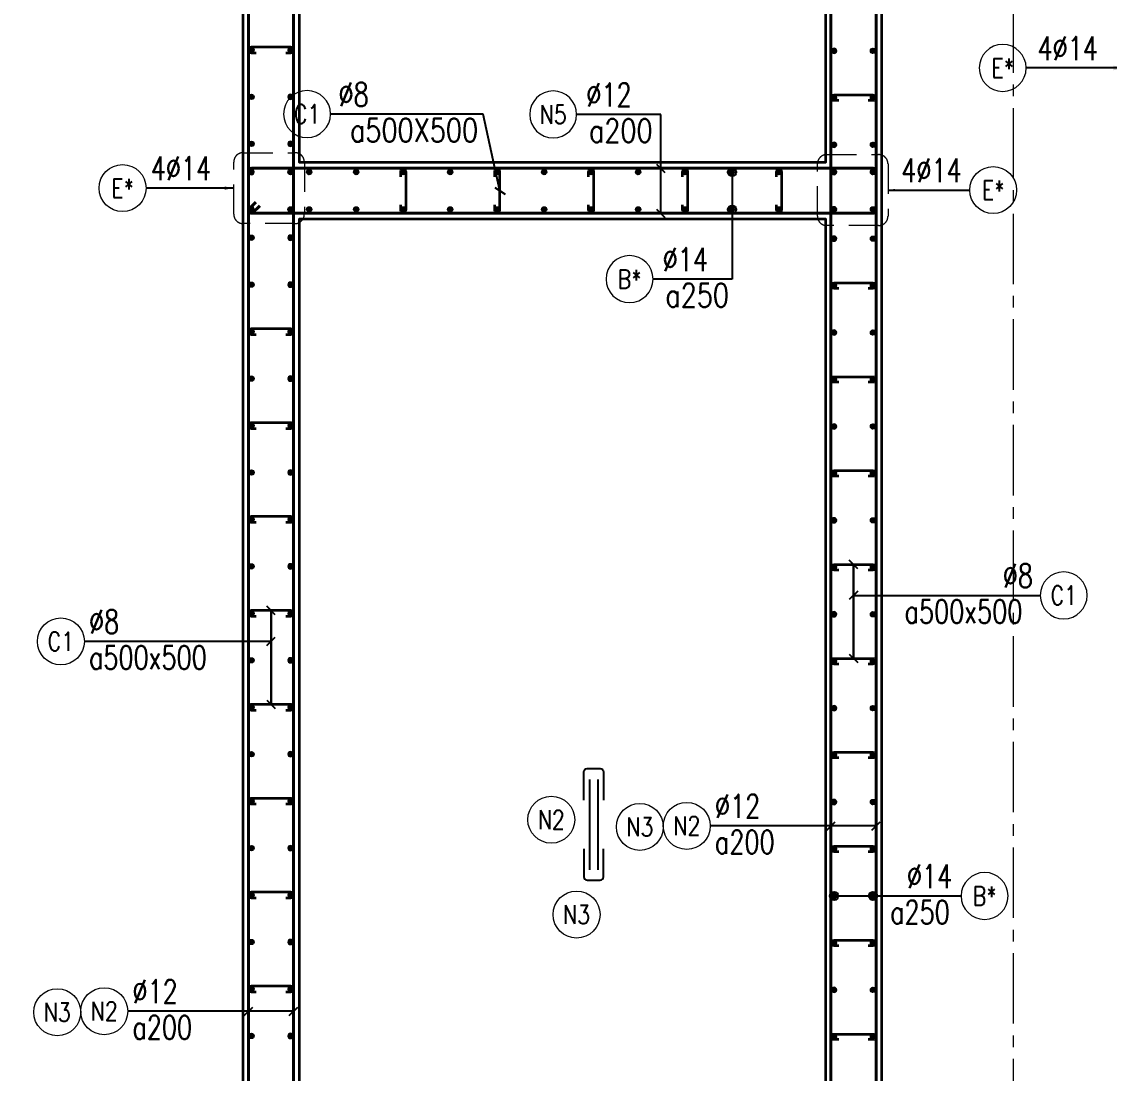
# Model space of a CAD drawing. Header units: millimetres. Extents: x 988833 to 1318015, y -9365 to 47591.
# Drawn here: x 1139925 to 1145712, y 5337 to 10936 of the extents above; entities that cross this region are included whole.
import ezdxf
from ezdxf.enums import TextEntityAlignment as Align

# ---------------------------------------------------------------- set-up
doc = ezdxf.new("R2010")
doc.units = ezdxf.units.MM
doc.header["$MEASUREMENT"] = 0
for name, pattern in [('HIDDEN', [9.525, 6.35, -3.175]), ('HIDDEN2', [4.7625, 3.175, -1.5875]), ('OF_Grid_1$0$CENTER2', [1.125, 0.75, -0.125, 0.125, -0.125])]:
    doc.linetypes.add(name, pattern=pattern)
doc.layers.get('0').update_dxf_attribs({"lineweight": 20})
doc.layers.add('Hidden', color=9, linetype='HIDDEN')
doc.layers.add('Ligature', color=1, linetype='Continuous')
for name, color, linetype, lineweight in [('KC-LEADER', 153, 'Continuous', 18), ('KC-THEP', 6, 'Continuous', 40), ('NDC_S_DIM', 1, 'Continuous', 15), ('NDC_S_HIDDEN', 8, 'HIDDEN2', 13), ('NDC_S_LEADER', 1, 'Continuous', 15), ('NDC_S_REBAR', 4, 'Continuous', 35), ('NDC_S_STIRRUP', 4, 'Continuous', 40), ('NDC_S_VN TEXT', 7, 'Continuous', 20), ('NDC_S_WALL', 6, 'Continuous', 35), ('OF_Grid_1$0$NDC_S_AXIS', 5, 'OF_Grid_1$0$CENTER2', 13)]:
    doc.layers.add(name, color=color, linetype=linetype, lineweight=lineweight)
doc.styles.add('NDC_ARIAL', font='arial.ttf', dxfattribs={"width": 0.85})
doc.styles.add('NDC_DIM', font='', dxfattribs={"width": 0.75})
doc.styles.add('NDC_EN TXT', font='romans.shx', dxfattribs={"width": 0.8})
doc.styles.get('NDC_DIM').set_extended_font_data('Dotum')
doc.dimstyles.new('NDC_1-50', dxfattribs={"dimscale": 50, "dimtxt": 2.5, "dimasz": 1, "dimexe": 1.5, "dimexo": 0, "dimgap": 0.8, "dimtad": 1, "dimdec": 0, "dimdsep": 46, "dimtxsty": 'NDC_ARIAL', "dimblk": 'DIMMARK', "dimcen": 49999.938995, "dimdle": 1.5, "dimclrd": 1, "dimclre": 1, "dimclrt": 3, "dimadec": 0, "dimazin": 0, "dimtfac": 1, "dimtdec": 0, "dimtix": 1, "dimtmove": 2, "dimatfit": 3, "dimfxl": 1, "dimarcsym": 0})
doc.dimstyles.new('NDC_dim_25', dxfattribs={"dimscale": 25, "dimtxt": 2.5, "dimasz": 1.5, "dimexe": 1.5, "dimexo": 2.5, "dimgap": 1, "dimtad": 1, "dimdec": 0, "dimzin": 0, "dimdsep": 46, "dimtxsty": 'NDC_DIM', "dimblk": 'DIMMARK', "dimcen": 0.09, "dimdle": 1.2, "dimclrd": 1, "dimclre": 1, "dimclrt": 3, "dimadec": 0, "dimazin": 0, "dimtfac": 1, "dimtdec": 0, "dimtix": 1, "dimtofl": 0, "dimtmove": 0, "dimatfit": 3, "dimfxl": 6, "dimfxlon": 1, "dimtolj": 1, "dimtzin": 0, "dimarcsym": 0})
doc.dimstyles.new('NDC_dim_30', dxfattribs={"dimscale": 30, "dimtxt": 2.5, "dimasz": 1.5, "dimexe": 1.5, "dimexo": 2.5, "dimgap": 1, "dimtad": 1, "dimdec": 0, "dimzin": 0, "dimdsep": 46, "dimtxsty": 'NDC_DIM', "dimblk": 'DIMMARK', "dimcen": 0.09, "dimdle": 1.2, "dimclrd": 1, "dimclre": 1, "dimclrt": 3, "dimadec": 0, "dimazin": 0, "dimtfac": 1, "dimtdec": 0, "dimtix": 1, "dimtofl": 0, "dimtmove": 0, "dimatfit": 3, "dimfxl": 6, "dimfxlon": 1, "dimtolj": 1, "dimtzin": 0, "dimarcsym": 0})
doc.dimstyles.new('NDC_dim_50', dxfattribs={"dimscale": 50, "dimtxt": 2.5, "dimasz": 1.5, "dimexe": 1.5, "dimexo": 2.5, "dimgap": 1, "dimtad": 1, "dimdec": 0, "dimzin": 0, "dimdsep": 46, "dimtxsty": 'NDC_DIM', "dimblk": 'DIMMARK', "dimcen": 0.09, "dimdle": 1.2, "dimclrd": 1, "dimclre": 1, "dimclrt": 3, "dimadec": 0, "dimazin": 0, "dimtfac": 1, "dimtdec": 0, "dimtix": 1, "dimtofl": 0, "dimtmove": 0, "dimatfit": 3, "dimfxl": 6, "dimfxlon": 1, "dimtolj": 1, "dimtzin": 0, "dimarcsym": 0})

# ---------------------------------------------------------------- blocks, each defined once
blk = doc.blocks.new('THEP')
at = {"layer": 'KC-LEADER', "color": 6}
blk.add_circle((0, 0), 14, dxfattribs=at)
at = {"layer": 'KC-THEP'}
for p, q in [((-14, 0), (14, 0)), ((9.9, 9.9), (-9.9, -9.9)), ((-9.9, 9.9), (9.9, -9.9)), ((0, 14), (0, -14))]:
    blk.add_line(p, q, dxfattribs=at)
blk = doc.blocks.new('DIMMARK')
at = {"layer": 'NDC_S_DIM', "color": 1}
blk.add_line((-1.5, 0), (1, 0), dxfattribs=at)
at = {"layer": 'NDC_S_DIM', "color": 2, "const_width": 0.1}
blk.add_lwpolyline([(-0.424, -0.424), (0.424, 0.424)], dxfattribs=at)
blk = doc.blocks.new('*U11')
blk.add_circle((-2.5, 0), 2.5)
at = {"layer": 'NDC_S_VN TEXT', "color": 3, "style": 'NDC_EN TXT', "width": 0.75}
for tag, p in [('DK1', (0.5, 0.85)), ('KC1', (0.5, -2.97))]:
    blk.add_attdef(tag, p, '', height=2.5, dxfattribs=at)
at = {"layer": 'NDC_S_VN TEXT', "color": 7, "style": 'NDC_EN TXT', "width": 0.8}
blk.add_attdef('SH2', text='', height=2, dxfattribs=at).set_placement((-2.5, 0), align=Align.MIDDLE)
blk = doc.blocks.new('*U12')
blk.add_circle((-2.5, 0), 2.5)
at = {"layer": 'NDC_S_VN TEXT', "color": 3, "style": 'NDC_EN TXT', "width": 0.75}
for tag, p in [('DK1', (0.5, 0.85)), ('KC1', (0.5, -2.97))]:
    blk.add_attdef(tag, p, '', height=2.5, dxfattribs=at)
at = {"layer": 'NDC_S_VN TEXT', "color": 7, "style": 'NDC_EN TXT', "width": 0.8}
blk.add_attdef('SH2', text='', height=2, dxfattribs=at).set_placement((-2.5, 0), align=Align.MIDDLE)
blk = doc.blocks.new('*U774')
at = {"layer": 'KC-THEP', "rotation": 9.66856443638095}
for p in [(0, 99.3), (0, -99.3)]:
    blk.add_blockref('THEP', p, dxfattribs=at)
blk = doc.blocks.new('*U773')
at = {"layer": 'NDC_S_HIDDEN', "color": 0, "linetype": 'ByBlock', "lineweight": -2, "transparency": 16777216}
for p in [(0, 0), (250, 0), (500, 0), (750, 0), (1000, 0), (1250, 0), (1500, 0), (1750, 0), (2000, 0), (2250, 0), (2500, 0)]:
    blk.add_blockref('*U774', p, dxfattribs=at)
blk = doc.blocks.new('*U776')
at = {"layer": 'NDC_S_REBAR'}
blk.add_lwpolyline([(-15, -75), (-15, -100, 1), (15, -100), (15, 100, 1), (-15, 100), (-15, 75)], format="xyb", dxfattribs=at)
blk = doc.blocks.new('*U775')
at = {"layer": 'NDC_S_HIDDEN', "color": 0, "linetype": 'ByBlock', "lineweight": -2, "transparency": 16777216}
for p in [(0, 0), (500, 0), (1000, 0), (1500, 0), (2000, 0)]:
    blk.add_blockref('*U776', p, dxfattribs=at)
blk = doc.blocks.new('*U9')
blk.add_circle((2.5, 0), 2.5)
at = {"layer": 'NDC_S_VN TEXT', "color": 3, "style": 'NDC_EN TXT', "width": 0.75}
blk.add_attdef('DK2', text='', height=2.5, dxfattribs=at).set_placement((-0.85, 0.85), align=Align.RIGHT)
at = {"layer": 'NDC_S_VN TEXT', "color": 7, "style": 'NDC_EN TXT', "width": 0.8}
blk.add_attdef('SH3', text='', height=2, dxfattribs=at).set_placement((2.5, 0), align=Align.MIDDLE)
blk = doc.blocks.new('*U10')
blk.add_circle((2.5, 0), 2.5)
at = {"layer": 'NDC_S_VN TEXT', "color": 3, "style": 'NDC_EN TXT'}
for tag, width, p in [('DK2', 0.75, (-0.85, 0.85)), ('KC2', 0.8, (-0.85, -2.97))]:
    blk.add_attdef(tag, text='', height=2.5, dxfattribs=dict(at, width=width)).set_placement(p, align=Align.RIGHT)
at = {"layer": 'NDC_S_VN TEXT', "color": 7, "style": 'NDC_EN TXT', "width": 0.8}
blk.add_attdef('SH3', text='', height=2, dxfattribs=at).set_placement((2.5, 0), align=Align.MIDDLE)
blk = doc.blocks.new('A$C7BC65A55')
at = {"layer": 'Ligature'}
for p, q in [((-15.2, 372, 0), (-15.2, 38.5, 0)), ((15.2, 372, 0), (15.2, 38.5, 0))]:
    blk.add_line(p, q, dxfattribs=at)
for points in [[(-36.2, 296.5), (-36.2, 400.9, -0.414214), (-24, 413.1), (24, 413.1, -0.414214), (36.2, 400.9), (36.2, 296.5)], [(-36.2, 116.5), (-36.2, 12.2, 0.414214), (-24, 0), (24, 0, 0.414214), (36.2, 12.2), (36.2, 116.5)]]:
    blk.add_lwpolyline(points, format="xyb", dxfattribs=at)
blk = doc.blocks.new('*U13')
blk.add_circle((-2.5, 0), 2.5)
at = {"layer": 'NDC_S_VN TEXT', "color": 3, "style": 'NDC_EN TXT', "width": 0.75}
blk.add_attdef('DK1', (0.5, 0.85), '', height=2.5, dxfattribs=at)
at = {"layer": 'NDC_S_VN TEXT', "color": 7, "style": 'NDC_EN TXT', "width": 0.8}
blk.add_attdef('SH2', text='', height=2, dxfattribs=at).set_placement((-2.5, 0), align=Align.MIDDLE)

msp = doc.modelspace()

# ---------------------------------------------------------------- linework, layer by layer
for centre in [(1142742.9, 6686.9), (1143213.9, 6648.7), (1142877.4, 6181.9), (1140113.9, 5661.8)]:
    msp.add_circle(centre, 125)
at = {"layer": 'NDC_S_HIDDEN', "ltscale": 50}
for points in [[(1141102.8, 10238.5), (1141378.6, 10238.5, -0.414214), (1141428.6, 10188.5), (1141428.6, 9911, -0.414214), (1141378.6, 9861), (1141102.8, 9861, -0.414214), (1141052.8, 9911), (1141052.8, 10188.5, -0.414214)], [(1144208.8, 10228.3), (1144484.6, 10228.3, -0.414214), (1144534.6, 10178.3), (1144534.6, 9900.7, -0.414214), (1144484.6, 9850.7), (1144208.8, 9850.7, -0.414214), (1144158.8, 9900.7), (1144158.8, 10178.3, -0.414214)]]:
    msp.add_lwpolyline(points, format="xyb", close=True, dxfattribs=at)
at = {"layer": 'NDC_S_REBAR'}
for points in [[(1141329.7, 10770.6), (1141354.7, 10770.6, 1), (1141354.7, 10800.6), (1141147.7, 10800.6, 1), (1141147.7, 10770.6), (1141172.7, 10770.6)], [(1144272.7, 10515.7), (1144247.7, 10515.7, -1), (1144247.7, 10545.7), (1144454.7, 10545.7, -1), (1144454.7, 10515.7), (1144429.7, 10515.7)], [(1144272.7, 9515.7), (1144247.7, 9515.7, -1), (1144247.7, 9545.7), (1144454.7, 9545.7, -1), (1144454.7, 9515.7), (1144429.7, 9515.7)], [(1141329.7, 9270.6), (1141354.7, 9270.6, 1), (1141354.7, 9300.6), (1141147.7, 9300.6, 1), (1141147.7, 9270.6), (1141172.7, 9270.6)], [(1144272.7, 9015.7), (1144247.7, 9015.7, -1), (1144247.7, 9045.7), (1144454.7, 9045.7, -1), (1144454.7, 9015.7), (1144429.7, 9015.7)], [(1141329.7, 8770.6), (1141354.7, 8770.6, 1), (1141354.7, 8800.6), (1141147.7, 8800.6, 1), (1141147.7, 8770.6), (1141172.7, 8770.6)], [(1144272.7, 8515.7), (1144247.7, 8515.7, -1), (1144247.7, 8545.7), (1144454.7, 8545.7, -1), (1144454.7, 8515.7), (1144429.7, 8515.7)], [(1141329.7, 8270.6), (1141354.7, 8270.6, 1), (1141354.7, 8300.6), (1141147.7, 8300.6, 1), (1141147.7, 8270.6), (1141172.7, 8270.6)], [(1144272.7, 8015.7), (1144247.7, 8015.7, -1), (1144247.7, 8045.7), (1144454.7, 8045.7, -1), (1144454.7, 8015.7), (1144429.7, 8015.7)], [(1141329.7, 7770.6), (1141354.7, 7770.6, 1), (1141354.7, 7800.6), (1141147.7, 7800.6, 1), (1141147.7, 7770.6), (1141172.7, 7770.6)], [(1144272.7, 7515.7), (1144247.7, 7515.7, -1), (1144247.7, 7545.7), (1144454.7, 7545.7, -1), (1144454.7, 7515.7), (1144429.7, 7515.7)], [(1141329.7, 7270.6), (1141354.7, 7270.6, 1), (1141354.7, 7300.6), (1141147.7, 7300.6, 1), (1141147.7, 7270.6), (1141172.7, 7270.6)], [(1144272.7, 7015.7), (1144247.7, 7015.7, -1), (1144247.7, 7045.7), (1144454.7, 7045.7, -1), (1144454.7, 7015.7), (1144429.7, 7015.7)], [(1141329.7, 6770.6), (1141354.7, 6770.6, 1), (1141354.7, 6800.6), (1141147.7, 6800.6, 1), (1141147.7, 6770.6), (1141172.7, 6770.6)], [(1144272.7, 6515.7), (1144247.7, 6515.7, -1), (1144247.7, 6545.7), (1144454.7, 6545.7, -1), (1144454.7, 6515.7), (1144429.7, 6515.7)], [(1141329.7, 6270.6), (1141354.7, 6270.6, 1), (1141354.7, 6300.6), (1141147.7, 6300.6, 1), (1141147.7, 6270.6), (1141172.7, 6270.6)], [(1144272.7, 6015.7), (1144247.7, 6015.7, -1), (1144247.7, 6045.7), (1144454.7, 6045.7, -1), (1144454.7, 6015.7), (1144429.7, 6015.7)], [(1141329.7, 5770.6), (1141354.7, 5770.6, 1), (1141354.7, 5800.6), (1141147.7, 5800.6, 1), (1141147.7, 5770.6), (1141172.7, 5770.6)], [(1144272.7, 5515.7), (1144247.7, 5515.7, -1), (1144247.7, 5545.7), (1144454.7, 5545.7, -1), (1144454.7, 5515.7), (1144429.7, 5515.7)]]:
    msp.add_lwpolyline(points, format="xyb", dxfattribs=at)
at = {"layer": 'NDC_S_STIRRUP'}
for points in [[(1141171.2, 575.6), (1141131.2, 535.6, 0.414214), (1141151.2, 515.6), (1141351.2, 515.6, 0.414214), (1141371.2, 535.6), (1141371.2, 12835.6, 0.414214), (1141351.2, 12855.6), (1141151.2, 12855.6, 0.414214), (1141131.2, 12835.6), (1141131.2, 535.6, 0.414214), (1141151.2, 515.6), (1141191.2, 555.6)], [(1144431.2, 575.6), (1144471.2, 535.6, -0.414214), (1144451.2, 515.6), (1144251.2, 515.6, -0.414214), (1144231.2, 535.6), (1144231.2, 12835.6, -0.414214), (1144251.2, 12855.6), (1144451.2, 12855.6, -0.414214), (1144471.2, 12835.6), (1144471.2, 535.6, -0.414214), (1144451.2, 515.6), (1144411.2, 555.6)], [(1141191.2, 9955.6), (1141151.2, 9915.6, -0.414214), (1141131.2, 9935.6), (1141131.2, 10135.6, -0.414214), (1141151.2, 10155.6), (1144451.2, 10155.6, -0.414214), (1144471.2, 10135.6), (1144471.2, 9935.6, -0.414358), (1144451.2, 9915.6), (1141151.2, 9915.6, -0.414214), (1141131.2, 9935.6), (1141171.2, 9975.6)]]:
    msp.add_lwpolyline(points, format="xyb", dxfattribs=at)
at = {"layer": 'NDC_S_WALL'}
for points in [[(1144502, 3485.6), (1144502, 12885.6), (1144102, 12885.6), (1144102, 12385.6), (1144202, 12385.6), (1144202, 10185.6), (1141402, 10185.6), (1141402, 12385.6), (1142999.7, 12385.6), (1142999.7, 12885.6), (1138102, 12885.6), (1138102, 11735.6), (1138402, 11735.6), (1138402, 12385.6), (1141102, 12385.6), (1141102, 985.6)], [(1141402, 2835.6), (1141402, 9885.6), (1144202, 9885.6), (1144202, 485.6)]]:
    msp.add_lwpolyline(points, dxfattribs=at)
at = {"layer": 'OF_Grid_1$0$NDC_S_AXIS', "ltscale": 500}
msp.add_line((1145202.8, -1148.8), (1145202.8, 14547.4), dxfattribs=at)

# ---------------------------------------------------------------- block references
at = {"layer": 'Hidden', "xscale": 1.44, "yscale": 1.44, "zscale": 1.44}
msp.add_blockref('A$C7BC65A55', (1142968, 6364.6, 0), dxfattribs=at)
at = {"layer": 'KC-THEP'}
for p, rotation in [((1141147.7, 10785.6), 189.6685644363809), ((1144454.7, 10780.7), 9.66856443638095), ((1141147.7, 10535.6), 189.6685644363809), ((1144454.7, 10530.7), 9.66856443638095), ((1141147.7, 10285.6), 189.6685644363809), ((1144454.7, 10280.7), 9.66856443638095), ((1141354.7, 10135.2), 9.668564436354272), ((1144454.7, 10135.2), 9.668564436380926), ((1141354.7, 9936.6), 9.668564436354272), ((1144454.7, 9936.6), 9.668564436380926), ((1141147.7, 9785.6), 189.6685644363809), ((1144454.7, 9780.7), 9.66856443638095), ((1141147.7, 9535.6), 189.6685644363809), ((1144454.7, 9530.7), 9.66856443638095), ((1141147.7, 9285.6), 189.6685644363809), ((1144454.7, 9280.7), 9.66856443638095), ((1141147.7, 9035.6), 189.6685644363809), ((1144454.7, 9030.7), 9.66856443638095), ((1141147.7, 8785.6), 189.6685644363809), ((1144454.7, 8780.7), 9.66856443638095), ((1141147.7, 8535.6), 189.6685644363809), ((1144454.7, 8530.7), 9.66856443638095), ((1141147.7, 8285.6), 189.6685644363809), ((1144454.7, 8280.7), 9.66856443638095), ((1141147.7, 8035.6), 189.6685644363809), ((1144454.7, 8030.7), 9.66856443638095), ((1141147.7, 7785.6), 189.6685644363809), ((1144454.7, 7780.7), 9.66856443638095), ((1141147.7, 7535.6), 189.6685644363809), ((1144454.7, 7530.7), 9.66856443638095), ((1141147.7, 7285.6), 189.6685644363809), ((1144454.7, 7280.7), 9.66856443638095), ((1141147.7, 7035.6), 189.6685644363809), ((1144454.7, 7030.7), 9.66856443638095), ((1141147.7, 6785.6), 189.6685644363809), ((1144454.7, 6780.7), 9.66856443638095), ((1141147.7, 6535.6), 189.6685644363809), ((1144454.7, 6530.7), 9.66856443638095), ((1141147.7, 6285.6), 189.6685644363809), ((1144454.7, 6280.7), 9.66856443638095), ((1141147.7, 6035.6), 189.6685644363809), ((1144454.7, 6030.7), 9.66856443638095), ((1141147.7, 5785.6), 189.6685644363809), ((1144454.7, 5780.7), 9.66856443638095), ((1141147.7, 5535.6), 189.6685644363809), ((1144454.7, 5530.7), 9.66856443638095)]:
    msp.add_blockref('THEP', p, dxfattribs=dict(at, rotation=rotation))
at = {"layer": 'KC-THEP', "xscale": -1}
for p, rotation in [((1141354.7, 10785.6), 170.331435563619), ((1144247.7, 10780.7), 350.3314355636191), ((1141354.7, 10535.6), 170.331435563619), ((1144247.7, 10530.7), 350.3314355636191), ((1141354.7, 10285.6), 170.331435563619), ((1144247.7, 10280.7), 350.3314355636191), ((1141147.7, 10135.2), 350.3314355636191), ((1144247.7, 10135.2), 350.3314355636191), ((1141147.7, 9936.6), 350.3314355636191), ((1144247.7, 9936.6), 350.3314355636191), ((1141354.7, 9785.6), 170.331435563619), ((1144247.7, 9780.7), 350.3314355636191), ((1141354.7, 9535.6), 170.331435563619), ((1144247.7, 9530.7), 350.3314355636191), ((1141354.7, 9285.6), 170.331435563619), ((1144247.7, 9280.7), 350.3314355636191), ((1141354.7, 9035.6), 170.331435563619), ((1144247.7, 9030.7), 350.3314355636191), ((1141354.7, 8785.6), 170.331435563619), ((1144247.7, 8780.7), 350.3314355636191), ((1141354.7, 8535.6), 170.331435563619), ((1144247.7, 8530.7), 350.3314355636191), ((1141354.7, 8285.6), 170.331435563619), ((1144247.7, 8280.7), 350.3314355636191), ((1141354.7, 8035.6), 170.331435563619), ((1144247.7, 8030.7), 350.3314355636191), ((1141354.7, 7785.6), 170.331435563619), ((1144247.7, 7780.7), 350.3314355636191), ((1141354.7, 7535.6), 170.331435563619), ((1144247.7, 7530.7), 350.3314355636191), ((1141354.7, 7285.6), 170.331435563619), ((1144247.7, 7280.7), 350.3314355636191), ((1141354.7, 7035.6), 170.331435563619), ((1144247.7, 7030.7), 350.3314355636191), ((1141354.7, 6785.6), 170.331435563619), ((1144247.7, 6780.7), 350.3314355636191), ((1141354.7, 6535.6), 170.331435563619), ((1144247.7, 6530.7), 350.3314355636191), ((1141354.7, 6285.6), 170.331435563619), ((1144247.7, 6280.7), 350.3314355636191), ((1141354.7, 6035.6), 170.331435563619), ((1144247.7, 6030.7), 350.3314355636191), ((1141354.7, 5785.6), 170.331435563619), ((1144247.7, 5780.7), 350.3314355636191), ((1141354.7, 5535.6), 170.331435563619), ((1144247.7, 5530.7), 350.3314355636191)]:
    msp.add_blockref('THEP', p, dxfattribs=dict(at, rotation=rotation))
at = {"layer": 'NDC_S_HIDDEN'}
for name, p in [('*U773', (1141454.7, 10035.9)), ('*U775', (1141954.7, 10035.2))]:
    msp.add_blockref(name, p, dxfattribs=at)
at = {"layer": 'NDC_S_VN TEXT'}
ref = msp.add_blockref('*U9', (1145269.9, 10689.7), dxfattribs=dict(at, xscale=-50, yscale=50, zscale=50))
ref.add_attrib('SH3', 'E*', dxfattribs={"color": 7, "height": 100, "style": 'NDC_EN TXT', "width": 0.8}).set_placement((1145144.9, 10689.7), align=Align.MIDDLE)
ref.add_attrib('DK2', '4%%C14', dxfattribs={"color": 3, "height": 125, "style": 'NDC_EN TXT', "width": 0.75}).set_placement((1145651.7, 10731.9), align=Align.RIGHT)
ref = msp.add_blockref('*U10', (1141567.9, 10444.2), dxfattribs=dict(at, xscale=-50, yscale=50, zscale=50))
ref.add_attrib('SH3', 'C1', dxfattribs={"color": 7, "height": 100, "style": 'NDC_EN TXT', "width": 0.8}).set_placement((1141442.9, 10444.2), align=Align.MIDDLE)
ref.add_attrib('DK2', '%%c8', dxfattribs={"color": 3, "height": 125, "style": 'NDC_EN TXT', "width": 0.75}).set_placement((1141771.1, 10486.4), align=Align.RIGHT)
ref.add_attrib('KC2', 'a500X500', dxfattribs={"color": 3, "height": 125, "style": 'NDC_EN TXT', "width": 0.8}).set_placement((1142353.3, 10295.5), align=Align.RIGHT)
ref = msp.add_blockref('*U10', (1142877.7, 10442), dxfattribs=dict(at, xscale=-50, yscale=50, zscale=50))
ref.add_attrib('SH3', 'N5', dxfattribs={"color": 7, "height": 100, "style": 'NDC_EN TXT', "width": 0.8}).set_placement((1142752.7, 10442), align=Align.MIDDLE)
ref.add_attrib('DK2', '%%C12', dxfattribs={"color": 3, "height": 125, "style": 'NDC_EN TXT', "width": 0.75}).set_placement((1143170.2, 10484.3), align=Align.RIGHT)
ref.add_attrib('KC2', 'a200', dxfattribs={"color": 3, "height": 125, "style": 'NDC_EN TXT', "width": 0.8}).set_placement((1143282.1, 10293.4), align=Align.RIGHT)
at = {"layer": 'NDC_S_VN TEXT', "xscale": 50, "yscale": 50, "zscale": 50}
for name, p, values in [('*U13', (1140586.4, 10049.8), {'SH2': 'E*', 'DK1': '4%%C14'}), ('*U9', (1144969.2, 10039.5), {'SH3': 'E*', 'DK2': '4%%C14'}), ('*U12', (1140257.9, 7636.2), {'SH2': 'C1', 'DK1': '%%c8', 'KC1': 'a500x500'}), ('*U11', (1143588.8, 6653.9), {'SH2': 'N2', 'DK1': '%%C12', 'KC1': 'a200'}), ('*U11', (1140488.8, 5667), {'SH2': 'N2', 'DK1': '%%C12', 'KC1': 'a200'})]:
    msp.add_blockref(name, p, dxfattribs=at).add_auto_attribs(values)
at = {"layer": 'NDC_S_VN TEXT'}
ref = msp.add_blockref('*U10', (1143284.1, 9565.5), dxfattribs=dict(at, xscale=-50, yscale=50, zscale=50))
ref.add_attrib('SH3', 'B*', dxfattribs={"color": 7, "height": 100, "style": 'NDC_EN TXT', "width": 0.8}).set_placement((1143159.1, 9565.5), align=Align.MIDDLE)
ref.add_attrib('DK2', '%%C14', dxfattribs={"color": 3, "height": 125, "style": 'NDC_EN TXT', "width": 0.75}).set_placement((1143576.6, 9607.7), align=Align.RIGHT)
ref.add_attrib('KC2', 'a250', dxfattribs={"color": 3, "height": 125, "style": 'NDC_EN TXT', "width": 0.8}).set_placement((1143688.5, 9416.8), align=Align.RIGHT)
ref = msp.add_blockref('*U12', (1145344.5, 7881.3), dxfattribs=dict(at, xscale=-50, yscale=50, zscale=50))
ref.add_attrib('SH2', 'C1', dxfattribs={"color": 7, "height": 100, "style": 'NDC_EN TXT', "width": 0.8}).set_placement((1145469.5, 7881.3), align=Align.MIDDLE)
ref.add_attrib('DK1', '%%c8', (1145145.4, 7923.6), dxfattribs={"color": 3, "height": 125, "style": 'NDC_EN TXT', "width": 0.75})
ref.add_attrib('KC1', 'a500x500', (1144623.1, 7732.7), dxfattribs={"color": 3, "height": 125, "style": 'NDC_EN TXT', "width": 0.75})
ref = msp.add_blockref('*U11', (1144923.7, 6280.7), dxfattribs=dict(at, xscale=-50, yscale=50, zscale=50))
ref.add_attrib('SH2', 'B*', dxfattribs={"color": 7, "height": 100, "style": 'NDC_EN TXT', "width": 0.8}).set_placement((1145048.7, 6280.7), align=Align.MIDDLE)
ref.add_attrib('DK1', '%%C14', (1144635.3, 6323), dxfattribs={"color": 3, "height": 125, "style": 'NDC_EN TXT', "width": 0.75})
ref.add_attrib('KC1', 'a250', (1144546, 6132.1), dxfattribs={"color": 3, "height": 125, "style": 'NDC_EN TXT', "width": 0.75})

# ---------------------------------------------------------------- texts
at = {"layer": 'NDC_S_VN TEXT', "color": 7, "style": 'NDC_EN TXT', "width": 0.8}
for tag, p in [('N2', (1142742.9, 6686.9)), ('N3', (1143213.9, 6648.7)), ('N3', (1142877.4, 6181.9)), ('N3', (1140113.9, 5661.8))]:
    msp.add_attdef(tag, text='3', height=100, dxfattribs=at).set_placement(p, align=Align.MIDDLE)

# ---------------------------------------------------------------- leaders
at = {"layer": 'NDC_S_LEADER'}
for points, dimstyle, override in [([(1145808.8, 10689.5), (1145269.9, 10689.5)], 'NDC_dim_50', {"dimgap": 1, "dimtad": 0}), ([(1142469.7, 10035.2), (1142380.8, 10444.2), (1141567.9, 10444.2)], 'NDC_dim_30', {"dimtad": 0, "dimldrblk": 'Oblique'}), ([(1143325.2, 9915.2), (1143325.2, 10441.8), (1142877.7, 10441.8)], 'NDC_dim_30', {"dimgap": 1, "dimtad": 0, "dimldrblk": 'Oblique'}), ([(1143325.2, 10155.2), (1143325.2, 10441.8), (1142877.7, 10441.8)], 'NDC_dim_30', {"dimtad": 0, "dimldrblk": 'Oblique'}), ([(1143704.7, 10135.2), (1143704.7, 9565.3), (1143284.1, 9565.3)], 'NDC_dim_30', {"dimgap": 1, "dimtad": 0, "dimldrblk": 'Origin'}), ([(1144534.6, 10039.5), (1144969.2, 10039.5)], 'NDC_dim_25', {"dimgap": 1, "dimtad": 0}), ([(1143704.7, 9935.2), (1143704.7, 9565.3), (1143284.1, 9565.3)], 'NDC_dim_30', {"dimgap": 1, "dimtad": 0, "dimldrblk": 'Origin'}), ([(1144351.2, 8045.7), (1144351.2, 7545.7)], 'NDC_dim_30', {"dimtad": 0, "dimldrblk": 'Oblique'}), ([(1144351.2, 7545.7), (1144351.2, 8045.7)], 'NDC_dim_30', {"dimtad": 0, "dimldrblk": 'Oblique'}), ([(1144351.2, 7881.3), (1145344.5, 7881.3)], 'NDC_dim_30', {"dimtad": 0, "dimldrblk": 'Oblique'}), ([(1141251.2, 7800.6), (1141251.2, 7300.6)], 'NDC_dim_30', {"dimtad": 0, "dimldrblk": 'Oblique'}), ([(1141251.2, 7300.6), (1141251.2, 7800.6)], 'NDC_dim_30', {"dimtad": 0, "dimldrblk": 'Oblique'}), ([(1141251.2, 7636.2), (1140257.9, 7636.2)], 'NDC_dim_30', {"dimtad": 0, "dimldrblk": 'Oblique'}), ([(1144471.2, 6653.7), (1143588.8, 6653.7)], 'NDC_dim_30', {"dimtad": 0, "dimldrblk": 'Oblique'}), ([(1144231.2, 6653.7), (1143588.8, 6653.7)], 'NDC_dim_30', {"dimtad": 0, "dimldrblk": 'Oblique'}), ([(1144247.7, 6280.7), (1144923.7, 6280.7)], 'NDC_dim_30', {"dimtad": 0, "dimldrblk": 'Origin'}), ([(1144454.7, 6280.7), (1144923.7, 6280.7)], 'NDC_dim_30', {"dimtad": 0, "dimldrblk": 'Origin'}), ([(1141371.2, 5666.8), (1140488.8, 5666.8)], 'NDC_dim_30', {"dimtad": 0, "dimldrblk": 'Oblique'}), ([(1141131.2, 5666.8), (1140488.8, 5666.8)], 'NDC_dim_30', {"dimtad": 0, "dimldrblk": 'Oblique'})]:
    msp.add_leader(points, dimstyle=dimstyle, override=override, dxfattribs=at)
msp.add_leader([(1141054.9, 10049.8), (1140586.4, 10049.8)], dimstyle='NDC_1-50', dxfattribs=at)

doc.saveas('drawing.dxf')
